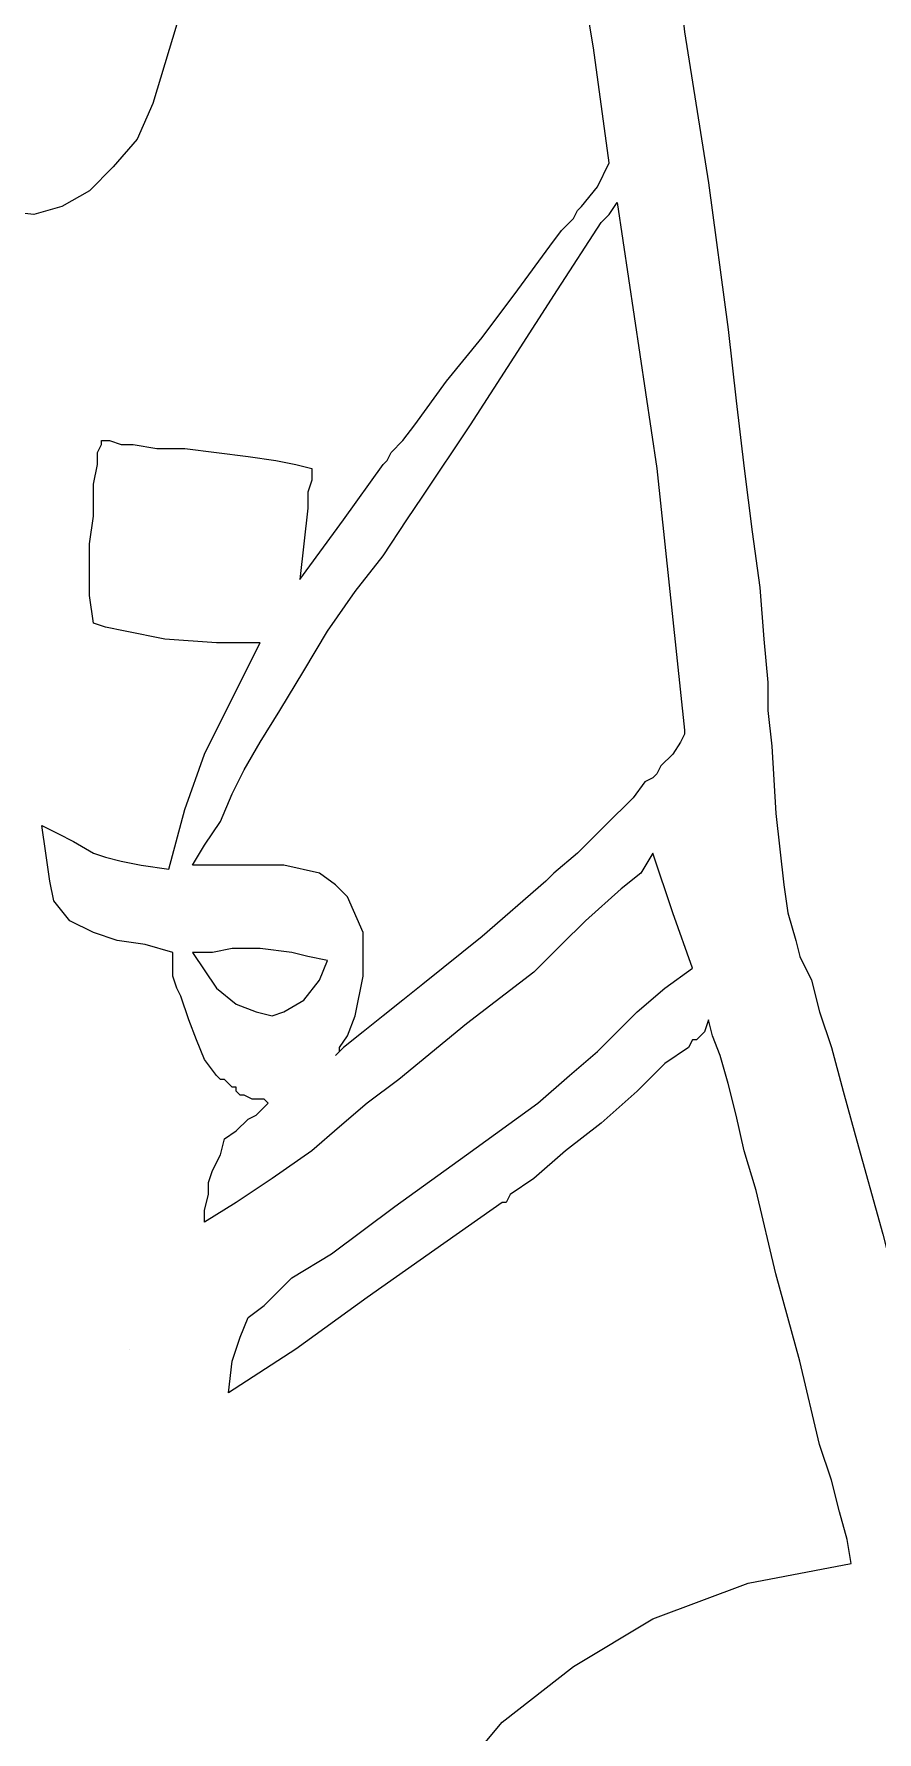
# Model space of a CAD drawing. Header units: centimetres. Extents: x -51 to 51, y -37 to 37.
# Drawn here: x -21.65 to -16.03, y 18.62 to 29.94 of the extents above; entities that cross this region are included whole.
import ezdxf

# ---------------------------------------------------------------- set-up
doc = ezdxf.new("R2010")
doc.units = ezdxf.units.CM
doc.header["$MEASUREMENT"] = 0
doc.layers.add('Layer 1', color=7, linetype='Continuous')

msp = doc.modelspace()

# ---------------------------------------------------------------- linework, layer by layer
at = {"layer": 'Layer 1', "lineweight": 9}
for points, knots in [([(-17.68568, 32.35833), (-17.68568, 32.35833), (-17.63281, 32.04109), (-17.63281, 32.04109), (-17.63281, 32.04109), (-17.63281, 32.04109), (-17.57994, 31.69742), (-17.57994, 31.69742), (-17.57994, 31.69742), (-17.57994, 31.69742), (-17.50063, 31.30087), (-17.50063, 31.30087), (-17.50063, 31.30087), (-17.50063, 31.30087), (-17.44775, 30.87789), (-17.44775, 30.87789), (-17.44775, 30.87789), (-17.44775, 30.87789), (-17.36844, 30.42847), (-17.36844, 30.42847), (-17.36844, 30.42847), (-17.36844, 30.42847), (-17.31557, 29.95261), (-17.31557, 29.95261), (-17.31557, 29.95261), (-17.31557, 29.95261), (-17.15695, 28.94803), (-17.15695, 28.94803), (-17.15695, 28.94803), (-17.15695, 28.94803), (-17.02477, 27.96988), (-17.02477, 27.96988), (-17.02477, 27.96988), (-17.02477, 27.96988), (-16.9719, 27.49402), (-16.9719, 27.49402), (-16.9719, 27.49402), (-16.9719, 27.49402), (-16.91902, 27.0446), (-16.91902, 27.0446), (-16.91902, 27.0446), (-16.91902, 27.0446), (-16.86615, 26.62161), (-16.86615, 26.62161), (-16.86615, 26.62161), (-16.86615, 26.62161), (-16.81328, 26.2515), (-16.81328, 26.2515), (-16.81328, 26.2515), (-16.81328, 26.2515), (-16.78684, 25.90783), (-16.78684, 25.90783), (-16.78684, 25.90783), (-16.78684, 25.90783), (-16.76041, 25.61703), (-16.76041, 25.61703)], [0, 0, 0, 0, 0.06666667, 0.06666667, 0.06666667, 0.06666667, 0.13333333, 0.13333333, 0.13333333, 0.13333333, 0.2, 0.2, 0.2, 0.2, 0.26666667, 0.26666667, 0.26666667, 0.26666667, 0.33333333, 0.33333333, 0.33333333, 0.33333333, 0.4, 0.4, 0.4, 0.4, 0.46666667, 0.46666667, 0.46666667, 0.46666667, 0.53333333, 0.53333333, 0.53333333, 0.53333333, 0.6, 0.6, 0.6, 0.6, 0.66666667, 0.66666667, 0.66666667, 0.66666667, 0.73333333, 0.73333333, 0.73333333, 0.73333333, 0.8, 0.8, 0.8, 0.8, 0.86666667, 0.86666667, 0.86666667, 0.86666667, 1, 1, 1, 1]), ([(-21.43966, 31.80317), (-21.43966, 31.80317), (-21.22817, 31.69742), (-21.22817, 31.69742), (-21.22817, 31.69742), (-21.22817, 31.69742), (-21.04312, 31.5388), (-21.04312, 31.5388), (-21.04312, 31.5388), (-21.04312, 31.5388), (-20.8845, 31.32731), (-20.8845, 31.32731), (-20.8845, 31.32731), (-20.8845, 31.32731), (-20.77875, 31.11582), (-20.77875, 31.11582), (-20.77875, 31.11582), (-20.77875, 31.11582), (-20.72588, 30.85145), (-20.72588, 30.85145), (-20.72588, 30.85145), (-20.72588, 30.85145), (-20.67301, 30.56065), (-20.67301, 30.56065), (-20.67301, 30.56065), (-20.67301, 30.56065), (-20.67301, 30.29629), (-20.67301, 30.29629), (-20.67301, 30.29629), (-20.67301, 30.29629), (-20.69944, 30.00548), (-20.69944, 30.00548), (-20.69944, 30.00548), (-20.69944, 30.00548), (-20.77875, 29.74112), (-20.77875, 29.74112), (-20.77875, 29.74112), (-20.77875, 29.74112), (-20.85806, 29.47675), (-20.85806, 29.47675), (-20.85806, 29.47675), (-20.85806, 29.47675), (-20.96381, 29.23883), (-20.96381, 29.23883), (-20.96381, 29.23883), (-20.96381, 29.23883), (-21.12243, 29.05377), (-21.12243, 29.05377), (-21.12243, 29.05377), (-21.12243, 29.05377), (-21.28104, 28.89515), (-21.28104, 28.89515), (-21.28104, 28.89515), (-21.28104, 28.89515), (-21.4661, 28.78941), (-21.4661, 28.78941), (-21.4661, 28.78941), (-21.4661, 28.78941), (-21.65116, 28.73653), (-21.65116, 28.73653), (-21.65116, 28.73653), (-21.65116, 28.73653), (-21.88908, 28.76297), (-21.88908, 28.76297)], [0, 0, 0, 0, 0.05882353, 0.05882353, 0.05882353, 0.05882353, 0.11764706, 0.11764706, 0.11764706, 0.11764706, 0.17647059, 0.17647059, 0.17647059, 0.17647059, 0.23529412, 0.23529412, 0.23529412, 0.23529412, 0.29411765, 0.29411765, 0.29411765, 0.29411765, 0.35294118, 0.35294118, 0.35294118, 0.35294118, 0.41176471, 0.41176471, 0.41176471, 0.41176471, 0.47058824, 0.47058824, 0.47058824, 0.47058824, 0.52941176, 0.52941176, 0.52941176, 0.52941176, 0.58823529, 0.58823529, 0.58823529, 0.58823529, 0.64705882, 0.64705882, 0.64705882, 0.64705882, 0.70588235, 0.70588235, 0.70588235, 0.70588235, 0.76470588, 0.76470588, 0.76470588, 0.76470588, 0.82352941, 0.82352941, 0.82352941, 0.82352941, 0.88235294, 0.88235294, 0.88235294, 0.88235294, 1, 1, 1, 1]), ([(-17.81787, 29.08021), (-17.81787, 29.08021), (-17.92361, 29.84687), (-17.92361, 29.84687), (-17.92361, 29.84687), (-17.92361, 29.84687), (-18.05579, 30.63996), (-18.05579, 30.63996)], [0, 0, 0, 0, 0.33333333, 0.33333333, 0.33333333, 0.33333333, 1, 1, 1, 1]), ([(-18.00292, 28.78941), (-18.00292, 28.78941), (-17.89717, 28.92159), (-17.89717, 28.92159), (-17.89717, 28.92159), (-17.89717, 28.92159), (-17.81787, 29.08021), (-17.81787, 29.08021)], [0, 0, 0, 0, 0.33333333, 0.33333333, 0.33333333, 0.33333333, 1, 1, 1, 1]), ([(-19.32474, 27.07103), (-19.32474, 27.07103), (-19.29831, 27.09747), (-19.29831, 27.09747), (-19.29831, 27.09747), (-19.29831, 27.09747), (-19.27187, 27.15034), (-19.27187, 27.15034), (-19.27187, 27.15034), (-19.27187, 27.15034), (-19.19256, 27.22965), (-19.19256, 27.22965), (-19.19256, 27.22965), (-19.19256, 27.22965), (-19.11325, 27.3354), (-19.11325, 27.3354), (-19.11325, 27.3354), (-19.11325, 27.3354), (-18.90176, 27.6262), (-18.90176, 27.6262), (-18.90176, 27.6262), (-18.90176, 27.6262), (-18.66383, 27.917), (-18.66383, 27.917), (-18.66383, 27.917), (-18.66383, 27.917), (-18.4259, 28.23424), (-18.4259, 28.23424), (-18.4259, 28.23424), (-18.4259, 28.23424), (-18.21441, 28.52504), (-18.21441, 28.52504), (-18.21441, 28.52504), (-18.21441, 28.52504), (-18.1351, 28.63079), (-18.1351, 28.63079), (-18.1351, 28.63079), (-18.1351, 28.63079), (-18.05579, 28.7101), (-18.05579, 28.7101), (-18.05579, 28.7101), (-18.05579, 28.7101), (-18.02936, 28.76297), (-18.02936, 28.76297), (-18.02936, 28.76297), (-18.02936, 28.76297), (-18.00292, 28.78941), (-18.00292, 28.78941)], [0, 0, 0, 0, 0.07692308, 0.07692308, 0.07692308, 0.07692308, 0.15384615, 0.15384615, 0.15384615, 0.15384615, 0.23076923, 0.23076923, 0.23076923, 0.23076923, 0.30769231, 0.30769231, 0.30769231, 0.30769231, 0.38461538, 0.38461538, 0.38461538, 0.38461538, 0.46153846, 0.46153846, 0.46153846, 0.46153846, 0.53846154, 0.53846154, 0.53846154, 0.53846154, 0.61538462, 0.61538462, 0.61538462, 0.61538462, 0.69230769, 0.69230769, 0.69230769, 0.69230769, 0.76923077, 0.76923077, 0.76923077, 0.76923077, 0.84615385, 0.84615385, 0.84615385, 0.84615385, 1, 1, 1, 1]), ([(-17.87074, 28.68366), (-17.87074, 28.68366), (-17.81787, 28.73653), (-17.81787, 28.73653), (-17.81787, 28.73653), (-17.81787, 28.73653), (-17.76499, 28.81584), (-17.76499, 28.81584)], [0, 0, 0, 0, 0.33333333, 0.33333333, 0.33333333, 0.33333333, 1, 1, 1, 1]), ([(-17.76499, 28.81584), (-17.76499, 28.81584), (-17.50063, 27.0446), (-17.50063, 27.0446), (-17.50063, 27.0446), (-17.50063, 27.0446), (-17.31557, 25.29979), (-17.31557, 25.29979)], [0, 0, 0, 0, 0.33333333, 0.33333333, 0.33333333, 0.33333333, 1, 1, 1, 1]), ([(-19.06038, 26.85954), (-19.06038, 26.85954), (-18.74314, 27.3354), (-18.74314, 27.3354), (-18.74314, 27.3354), (-18.74314, 27.3354), (-18.45234, 27.78482), (-18.45234, 27.78482), (-18.45234, 27.78482), (-18.45234, 27.78482), (-18.16154, 28.23424), (-18.16154, 28.23424), (-18.16154, 28.23424), (-18.16154, 28.23424), (-17.87074, 28.68366), (-17.87074, 28.68366)], [0, 0, 0, 0, 0.2, 0.2, 0.2, 0.2, 0.4, 0.4, 0.4, 0.4, 0.6, 0.6, 0.6, 0.6, 1, 1, 1, 1]), ([(-21.25461, 26.72736), (-21.25461, 26.72736), (-21.25461, 26.93885), (-21.25461, 26.93885), (-21.25461, 26.93885), (-21.25461, 26.93885), (-21.22817, 27.07103), (-21.22817, 27.07103), (-21.22817, 27.07103), (-21.22817, 27.07103), (-21.22817, 27.15034), (-21.22817, 27.15034), (-21.22817, 27.15034), (-21.22817, 27.15034), (-21.20173, 27.20322), (-21.20173, 27.20322), (-21.20173, 27.20322), (-21.20173, 27.20322), (-21.20173, 27.22965), (-21.20173, 27.22965), (-21.20173, 27.22965), (-21.20173, 27.22965), (-21.14886, 27.22965), (-21.14886, 27.22965), (-21.14886, 27.22965), (-21.14886, 27.22965), (-21.06955, 27.20322), (-21.06955, 27.20322)], [0, 0, 0, 0, 0.125, 0.125, 0.125, 0.125, 0.25, 0.25, 0.25, 0.25, 0.375, 0.375, 0.375, 0.375, 0.5, 0.5, 0.5, 0.5, 0.625, 0.625, 0.625, 0.625, 0.75, 0.75, 0.75, 0.75, 1, 1, 1, 1]), ([(-21.06955, 27.20322), (-21.06955, 27.20322), (-20.99024, 27.20322), (-20.99024, 27.20322), (-20.99024, 27.20322), (-20.99024, 27.20322), (-20.83162, 27.17678), (-20.83162, 27.17678), (-20.83162, 27.17678), (-20.83162, 27.17678), (-20.64657, 27.17678), (-20.64657, 27.17678), (-20.64657, 27.17678), (-20.64657, 27.17678), (-20.43508, 27.15034), (-20.43508, 27.15034), (-20.43508, 27.15034), (-20.43508, 27.15034), (-20.22359, 27.12391), (-20.22359, 27.12391), (-20.22359, 27.12391), (-20.22359, 27.12391), (-20.03853, 27.09747), (-20.03853, 27.09747), (-20.03853, 27.09747), (-20.03853, 27.09747), (-19.90635, 27.07103), (-19.90635, 27.07103), (-19.90635, 27.07103), (-19.90635, 27.07103), (-19.8006, 27.0446), (-19.8006, 27.0446)], [0, 0, 0, 0, 0.11111111, 0.11111111, 0.11111111, 0.11111111, 0.22222222, 0.22222222, 0.22222222, 0.22222222, 0.33333333, 0.33333333, 0.33333333, 0.33333333, 0.44444444, 0.44444444, 0.44444444, 0.44444444, 0.55555556, 0.55555556, 0.55555556, 0.55555556, 0.66666667, 0.66666667, 0.66666667, 0.66666667, 0.77777778, 0.77777778, 0.77777778, 0.77777778, 1, 1, 1, 1]), ([(-19.87991, 26.30438), (-19.87991, 26.30438), (-19.58911, 26.70092), (-19.58911, 26.70092), (-19.58911, 26.70092), (-19.58911, 26.70092), (-19.32474, 27.07103), (-19.32474, 27.07103)], [0, 0, 0, 0, 0.33333333, 0.33333333, 0.33333333, 0.33333333, 1, 1, 1, 1]), ([(-19.8006, 27.0446), (-19.8006, 27.0446), (-19.8006, 27.01816), (-19.8006, 27.01816), (-19.8006, 27.01816), (-19.8006, 27.01816), (-19.8006, 26.96529), (-19.8006, 26.96529), (-19.8006, 26.96529), (-19.8006, 26.96529), (-19.82704, 26.88598), (-19.82704, 26.88598), (-19.82704, 26.88598), (-19.82704, 26.88598), (-19.82704, 26.78023), (-19.82704, 26.78023), (-19.82704, 26.78023), (-19.82704, 26.78023), (-19.85347, 26.54231), (-19.85347, 26.54231), (-19.85347, 26.54231), (-19.85347, 26.54231), (-19.87991, 26.30438), (-19.87991, 26.30438)], [0, 0, 0, 0, 0.14285714, 0.14285714, 0.14285714, 0.14285714, 0.28571429, 0.28571429, 0.28571429, 0.28571429, 0.42857143, 0.42857143, 0.42857143, 0.42857143, 0.57142857, 0.57142857, 0.57142857, 0.57142857, 0.71428571, 0.71428571, 0.71428571, 0.71428571, 1, 1, 1, 1]), ([(-20.25002, 25.03543), (-20.25002, 25.03543), (-20.14428, 25.22048), (-20.14428, 25.22048), (-20.14428, 25.22048), (-20.14428, 25.22048), (-20.01209, 25.43197), (-20.01209, 25.43197), (-20.01209, 25.43197), (-20.01209, 25.43197), (-19.85347, 25.69634), (-19.85347, 25.69634), (-19.85347, 25.69634), (-19.85347, 25.69634), (-19.69486, 25.9607), (-19.69486, 25.9607), (-19.69486, 25.9607), (-19.69486, 25.9607), (-19.5098, 26.22507), (-19.5098, 26.22507), (-19.5098, 26.22507), (-19.5098, 26.22507), (-19.32474, 26.463), (-19.32474, 26.463), (-19.32474, 26.463), (-19.32474, 26.463), (-19.16613, 26.70092), (-19.16613, 26.70092), (-19.16613, 26.70092), (-19.16613, 26.70092), (-19.06038, 26.85954), (-19.06038, 26.85954)], [0, 0, 0, 0, 0.11111111, 0.11111111, 0.11111111, 0.11111111, 0.22222222, 0.22222222, 0.22222222, 0.22222222, 0.33333333, 0.33333333, 0.33333333, 0.33333333, 0.44444444, 0.44444444, 0.44444444, 0.44444444, 0.55555556, 0.55555556, 0.55555556, 0.55555556, 0.66666667, 0.66666667, 0.66666667, 0.66666667, 0.77777778, 0.77777778, 0.77777778, 0.77777778, 1, 1, 1, 1]), ([(-21.25461, 26.01358), (-21.25461, 26.01358), (-21.28104, 26.19863), (-21.28104, 26.19863), (-21.28104, 26.19863), (-21.28104, 26.19863), (-21.28104, 26.35725), (-21.28104, 26.35725), (-21.28104, 26.35725), (-21.28104, 26.35725), (-21.28104, 26.54231), (-21.28104, 26.54231), (-21.28104, 26.54231), (-21.28104, 26.54231), (-21.25461, 26.72736), (-21.25461, 26.72736)], [0, 0, 0, 0, 0.2, 0.2, 0.2, 0.2, 0.4, 0.4, 0.4, 0.4, 0.6, 0.6, 0.6, 0.6, 1, 1, 1, 1]), ([(-20.14428, 25.88139), (-20.14428, 25.88139), (-20.43508, 25.88139), (-20.43508, 25.88139), (-20.43508, 25.88139), (-20.43508, 25.88139), (-20.77875, 25.90783), (-20.77875, 25.90783), (-20.77875, 25.90783), (-20.77875, 25.90783), (-21.04312, 25.9607), (-21.04312, 25.9607), (-21.04312, 25.9607), (-21.04312, 25.9607), (-21.1753, 25.98714), (-21.1753, 25.98714), (-21.1753, 25.98714), (-21.1753, 25.98714), (-21.25461, 26.01358), (-21.25461, 26.01358)], [0, 0, 0, 0, 0.16666667, 0.16666667, 0.16666667, 0.16666667, 0.33333333, 0.33333333, 0.33333333, 0.33333333, 0.5, 0.5, 0.5, 0.5, 0.66666667, 0.66666667, 0.66666667, 0.66666667, 1, 1, 1, 1]), ([(-20.75231, 24.37451), (-20.75231, 24.37451), (-20.64657, 24.77106), (-20.64657, 24.77106), (-20.64657, 24.77106), (-20.64657, 24.77106), (-20.51439, 25.14117), (-20.51439, 25.14117), (-20.51439, 25.14117), (-20.51439, 25.14117), (-20.32933, 25.51128), (-20.32933, 25.51128), (-20.32933, 25.51128), (-20.32933, 25.51128), (-20.14428, 25.88139), (-20.14428, 25.88139)], [0, 0, 0, 0, 0.2, 0.2, 0.2, 0.2, 0.4, 0.4, 0.4, 0.4, 0.6, 0.6, 0.6, 0.6, 1, 1, 1, 1]), ([(-16.76041, 25.61703), (-16.76041, 25.61703), (-16.76041, 25.43197), (-16.76041, 25.43197), (-16.76041, 25.43197), (-16.76041, 25.43197), (-16.73397, 25.19404), (-16.73397, 25.19404), (-16.73397, 25.19404), (-16.73397, 25.19404), (-16.70753, 24.74462), (-16.70753, 24.74462), (-16.70753, 24.74462), (-16.70753, 24.74462), (-16.65466, 24.26877), (-16.65466, 24.26877), (-16.65466, 24.26877), (-16.65466, 24.26877), (-16.62822, 24.08371), (-16.62822, 24.08371), (-16.62822, 24.08371), (-16.62822, 24.08371), (-16.57535, 23.89866), (-16.57535, 23.89866)], [0, 0, 0, 0, 0.14285714, 0.14285714, 0.14285714, 0.14285714, 0.28571429, 0.28571429, 0.28571429, 0.28571429, 0.42857143, 0.42857143, 0.42857143, 0.42857143, 0.57142857, 0.57142857, 0.57142857, 0.57142857, 0.71428571, 0.71428571, 0.71428571, 0.71428571, 1, 1, 1, 1]), ([(-17.31557, 25.29979), (-17.31557, 25.29979), (-17.31557, 25.27335), (-17.31557, 25.27335), (-17.31557, 25.27335), (-17.31557, 25.27335), (-17.34201, 25.22048), (-17.34201, 25.22048), (-17.34201, 25.22048), (-17.34201, 25.22048), (-17.39488, 25.14117), (-17.39488, 25.14117), (-17.39488, 25.14117), (-17.39488, 25.14117), (-17.47419, 25.06186), (-17.47419, 25.06186)], [0, 0, 0, 0, 0.2, 0.2, 0.2, 0.2, 0.4, 0.4, 0.4, 0.4, 0.6, 0.6, 0.6, 0.6, 1, 1, 1, 1]), ([(-20.5937, 24.40095), (-20.5937, 24.40095), (-20.51439, 24.53313), (-20.51439, 24.53313), (-20.51439, 24.53313), (-20.51439, 24.53313), (-20.40864, 24.69175), (-20.40864, 24.69175), (-20.40864, 24.69175), (-20.40864, 24.69175), (-20.32933, 24.87681), (-20.32933, 24.87681), (-20.32933, 24.87681), (-20.32933, 24.87681), (-20.25002, 25.03543), (-20.25002, 25.03543)], [0, 0, 0, 0, 0.2, 0.2, 0.2, 0.2, 0.4, 0.4, 0.4, 0.4, 0.6, 0.6, 0.6, 0.6, 1, 1, 1, 1]), ([(-17.47419, 25.06186), (-17.47419, 25.06186), (-17.50063, 25.00899), (-17.50063, 25.00899), (-17.50063, 25.00899), (-17.50063, 25.00899), (-17.52706, 24.98255), (-17.52706, 24.98255), (-17.52706, 24.98255), (-17.52706, 24.98255), (-17.57994, 24.95612), (-17.57994, 24.95612), (-17.57994, 24.95612), (-17.57994, 24.95612), (-17.65925, 24.85037), (-17.65925, 24.85037)], [0, 0, 0, 0, 0.2, 0.2, 0.2, 0.2, 0.4, 0.4, 0.4, 0.4, 0.6, 0.6, 0.6, 0.6, 1, 1, 1, 1]), ([(-17.65925, 24.85037), (-17.65925, 24.85037), (-17.8443, 24.66531), (-17.8443, 24.66531), (-17.8443, 24.66531), (-17.8443, 24.66531), (-18.02936, 24.48026), (-18.02936, 24.48026), (-18.02936, 24.48026), (-18.02936, 24.48026), (-18.18798, 24.34808), (-18.18798, 24.34808), (-18.18798, 24.34808), (-18.18798, 24.34808), (-18.21441, 24.32164), (-18.21441, 24.32164), (-18.21441, 24.32164), (-18.21441, 24.32164), (-18.24085, 24.2952), (-18.24085, 24.2952)], [0, 0, 0, 0, 0.16666667, 0.16666667, 0.16666667, 0.16666667, 0.33333333, 0.33333333, 0.33333333, 0.33333333, 0.5, 0.5, 0.5, 0.5, 0.66666667, 0.66666667, 0.66666667, 0.66666667, 1, 1, 1, 1]), ([(-21.41323, 24.03084), (-21.41323, 24.03084), (-21.51897, 24.16302), (-21.51897, 24.16302), (-21.51897, 24.16302), (-21.51897, 24.16302), (-21.54541, 24.2952), (-21.54541, 24.2952), (-21.54541, 24.2952), (-21.54541, 24.2952), (-21.57185, 24.48026), (-21.57185, 24.48026), (-21.57185, 24.48026), (-21.57185, 24.48026), (-21.59828, 24.66531), (-21.59828, 24.66531)], [0, 0, 0, 0, 0.2, 0.2, 0.2, 0.2, 0.4, 0.4, 0.4, 0.4, 0.6, 0.6, 0.6, 0.6, 1, 1, 1, 1]), ([(-21.59828, 24.66531), (-21.59828, 24.66531), (-21.49254, 24.61244), (-21.49254, 24.61244), (-21.49254, 24.61244), (-21.49254, 24.61244), (-21.38679, 24.55957), (-21.38679, 24.55957), (-21.38679, 24.55957), (-21.38679, 24.55957), (-21.25461, 24.48026), (-21.25461, 24.48026), (-21.25461, 24.48026), (-21.25461, 24.48026), (-21.1753, 24.45382), (-21.1753, 24.45382), (-21.1753, 24.45382), (-21.1753, 24.45382), (-21.06955, 24.42739), (-21.06955, 24.42739), (-21.06955, 24.42739), (-21.06955, 24.42739), (-20.93737, 24.40095), (-20.93737, 24.40095), (-20.93737, 24.40095), (-20.93737, 24.40095), (-20.75231, 24.37451), (-20.75231, 24.37451)], [0, 0, 0, 0, 0.125, 0.125, 0.125, 0.125, 0.25, 0.25, 0.25, 0.25, 0.375, 0.375, 0.375, 0.375, 0.5, 0.5, 0.5, 0.5, 0.625, 0.625, 0.625, 0.625, 0.75, 0.75, 0.75, 0.75, 1, 1, 1, 1]), ([(-17.52706, 24.48026), (-17.52706, 24.48026), (-17.60637, 24.34808), (-17.60637, 24.34808), (-17.60637, 24.34808), (-17.60637, 24.34808), (-17.73856, 24.24233), (-17.73856, 24.24233), (-17.73856, 24.24233), (-17.73856, 24.24233), (-17.97648, 24.03084), (-17.97648, 24.03084)], [0, 0, 0, 0, 0.25, 0.25, 0.25, 0.25, 0.5, 0.5, 0.5, 0.5, 1, 1, 1, 1]), ([(-17.2627, 23.7136), (-17.2627, 23.7136), (-17.39488, 24.08371), (-17.39488, 24.08371), (-17.39488, 24.08371), (-17.39488, 24.08371), (-17.52706, 24.48026), (-17.52706, 24.48026)], [0, 0, 0, 0, 0.33333333, 0.33333333, 0.33333333, 0.33333333, 1, 1, 1, 1]), ([(-19.56267, 24.18946), (-19.56267, 24.18946), (-19.64198, 24.26877), (-19.64198, 24.26877), (-19.64198, 24.26877), (-19.64198, 24.26877), (-19.74773, 24.34808), (-19.74773, 24.34808), (-19.74773, 24.34808), (-19.74773, 24.34808), (-19.98566, 24.40095), (-19.98566, 24.40095), (-19.98566, 24.40095), (-19.98566, 24.40095), (-20.30289, 24.40095), (-20.30289, 24.40095), (-20.30289, 24.40095), (-20.30289, 24.40095), (-20.5937, 24.40095), (-20.5937, 24.40095)], [0, 0, 0, 0, 0.16666667, 0.16666667, 0.16666667, 0.16666667, 0.33333333, 0.33333333, 0.33333333, 0.33333333, 0.5, 0.5, 0.5, 0.5, 0.66666667, 0.66666667, 0.66666667, 0.66666667, 1, 1, 1, 1]), ([(-18.24085, 24.2952), (-18.24085, 24.2952), (-18.66383, 23.92509), (-18.66383, 23.92509), (-18.66383, 23.92509), (-18.66383, 23.92509), (-19.06038, 23.60786), (-19.06038, 23.60786)], [0, 0, 0, 0, 0.33333333, 0.33333333, 0.33333333, 0.33333333, 1, 1, 1, 1]), ([(-19.61555, 23.18487), (-19.61555, 23.18487), (-19.56267, 23.26418), (-19.56267, 23.26418), (-19.56267, 23.26418), (-19.56267, 23.26418), (-19.5098, 23.39636), (-19.5098, 23.39636), (-19.5098, 23.39636), (-19.5098, 23.39636), (-19.45693, 23.66073), (-19.45693, 23.66073), (-19.45693, 23.66073), (-19.45693, 23.66073), (-19.45693, 23.95153), (-19.45693, 23.95153), (-19.45693, 23.95153), (-19.45693, 23.95153), (-19.56267, 24.18946), (-19.56267, 24.18946)], [0, 0, 0, 0, 0.16666667, 0.16666667, 0.16666667, 0.16666667, 0.33333333, 0.33333333, 0.33333333, 0.33333333, 0.5, 0.5, 0.5, 0.5, 0.66666667, 0.66666667, 0.66666667, 0.66666667, 1, 1, 1, 1]), ([(-20.72588, 23.81935), (-20.72588, 23.81935), (-20.91093, 23.87222), (-20.91093, 23.87222), (-20.91093, 23.87222), (-20.91093, 23.87222), (-21.09599, 23.89866), (-21.09599, 23.89866), (-21.09599, 23.89866), (-21.09599, 23.89866), (-21.25461, 23.95153), (-21.25461, 23.95153), (-21.25461, 23.95153), (-21.25461, 23.95153), (-21.41323, 24.03084), (-21.41323, 24.03084)], [0, 0, 0, 0, 0.2, 0.2, 0.2, 0.2, 0.4, 0.4, 0.4, 0.4, 0.6, 0.6, 0.6, 0.6, 1, 1, 1, 1]), ([(-17.97648, 24.03084), (-17.97648, 24.03084), (-18.1351, 23.87222), (-18.1351, 23.87222), (-18.1351, 23.87222), (-18.1351, 23.87222), (-18.32016, 23.68717), (-18.32016, 23.68717), (-18.32016, 23.68717), (-18.32016, 23.68717), (-18.76958, 23.34349), (-18.76958, 23.34349), (-18.76958, 23.34349), (-18.76958, 23.34349), (-19.219, 22.97338), (-19.219, 22.97338), (-19.219, 22.97338), (-19.219, 22.97338), (-19.43049, 22.81476), (-19.43049, 22.81476), (-19.43049, 22.81476), (-19.43049, 22.81476), (-19.61555, 22.65614), (-19.61555, 22.65614)], [0, 0, 0, 0, 0.14285714, 0.14285714, 0.14285714, 0.14285714, 0.28571429, 0.28571429, 0.28571429, 0.28571429, 0.42857143, 0.42857143, 0.42857143, 0.42857143, 0.57142857, 0.57142857, 0.57142857, 0.57142857, 0.71428571, 0.71428571, 0.71428571, 0.71428571, 1, 1, 1, 1]), ([(-16.57535, 23.89866), (-16.57535, 23.89866), (-16.54891, 23.79291), (-16.54891, 23.79291), (-16.54891, 23.79291), (-16.54891, 23.79291), (-16.4696, 23.63429), (-16.4696, 23.63429), (-16.4696, 23.63429), (-16.4696, 23.63429), (-16.41673, 23.4228), (-16.41673, 23.4228), (-16.41673, 23.4228), (-16.41673, 23.4228), (-16.33742, 23.18487), (-16.33742, 23.18487), (-16.33742, 23.18487), (-16.33742, 23.18487), (-16.25811, 22.89407), (-16.25811, 22.89407), (-16.25811, 22.89407), (-16.25811, 22.89407), (-16.1788, 22.60327), (-16.1788, 22.60327), (-16.1788, 22.60327), (-16.1788, 22.60327), (-15.99375, 21.94236), (-15.99375, 21.94236), (-15.99375, 21.94236), (-15.99375, 21.94236), (-15.83513, 21.30788), (-15.83513, 21.30788), (-15.83513, 21.30788), (-15.83513, 21.30788), (-15.75582, 20.99064), (-15.75582, 20.99064), (-15.75582, 20.99064), (-15.75582, 20.99064), (-15.70295, 20.69984), (-15.70295, 20.69984), (-15.70295, 20.69984), (-15.70295, 20.69984), (-15.65007, 20.46191), (-15.65007, 20.46191), (-15.65007, 20.46191), (-15.65007, 20.46191), (-15.65007, 20.25042), (-15.65007, 20.25042), (-15.65007, 20.25042), (-15.65007, 20.25042), (-15.62364, 20.06537), (-15.62364, 20.06537), (-15.62364, 20.06537), (-15.62364, 20.06537), (-15.65007, 19.95962), (-15.65007, 19.95962)], [0, 0, 0, 0, 0.06666667, 0.06666667, 0.06666667, 0.06666667, 0.13333333, 0.13333333, 0.13333333, 0.13333333, 0.2, 0.2, 0.2, 0.2, 0.26666667, 0.26666667, 0.26666667, 0.26666667, 0.33333333, 0.33333333, 0.33333333, 0.33333333, 0.4, 0.4, 0.4, 0.4, 0.46666667, 0.46666667, 0.46666667, 0.46666667, 0.53333333, 0.53333333, 0.53333333, 0.53333333, 0.6, 0.6, 0.6, 0.6, 0.66666667, 0.66666667, 0.66666667, 0.66666667, 0.73333333, 0.73333333, 0.73333333, 0.73333333, 0.8, 0.8, 0.8, 0.8, 0.86666667, 0.86666667, 0.86666667, 0.86666667, 1, 1, 1, 1]), ([(-19.69486, 23.76647), (-19.69486, 23.76647), (-19.82704, 23.79291), (-19.82704, 23.79291), (-19.82704, 23.79291), (-19.82704, 23.79291), (-19.93278, 23.81935), (-19.93278, 23.81935), (-19.93278, 23.81935), (-19.93278, 23.81935), (-20.14428, 23.84578), (-20.14428, 23.84578), (-20.14428, 23.84578), (-20.14428, 23.84578), (-20.32933, 23.84578), (-20.32933, 23.84578), (-20.32933, 23.84578), (-20.32933, 23.84578), (-20.46151, 23.81935), (-20.46151, 23.81935), (-20.46151, 23.81935), (-20.46151, 23.81935), (-20.5937, 23.81935), (-20.5937, 23.81935)], [0, 0, 0, 0, 0.14285714, 0.14285714, 0.14285714, 0.14285714, 0.28571429, 0.28571429, 0.28571429, 0.28571429, 0.42857143, 0.42857143, 0.42857143, 0.42857143, 0.57142857, 0.57142857, 0.57142857, 0.57142857, 0.71428571, 0.71428571, 0.71428571, 0.71428571, 1, 1, 1, 1]), ([(-20.5937, 23.81935), (-20.5937, 23.81935), (-20.43508, 23.58142), (-20.43508, 23.58142), (-20.43508, 23.58142), (-20.43508, 23.58142), (-20.30289, 23.47567), (-20.30289, 23.47567), (-20.30289, 23.47567), (-20.30289, 23.47567), (-20.17071, 23.4228), (-20.17071, 23.4228)], [0, 0, 0, 0, 0.25, 0.25, 0.25, 0.25, 0.5, 0.5, 0.5, 0.5, 1, 1, 1, 1]), ([(-20.17071, 23.4228), (-20.17071, 23.4228), (-20.06497, 23.39636), (-20.06497, 23.39636), (-20.06497, 23.39636), (-20.06497, 23.39636), (-19.98566, 23.4228), (-19.98566, 23.4228), (-19.98566, 23.4228), (-19.98566, 23.4228), (-19.85347, 23.50211), (-19.85347, 23.50211), (-19.85347, 23.50211), (-19.85347, 23.50211), (-19.74773, 23.63429), (-19.74773, 23.63429), (-19.74773, 23.63429), (-19.74773, 23.63429), (-19.69486, 23.76647), (-19.69486, 23.76647)], [0, 0, 0, 0, 0.16666667, 0.16666667, 0.16666667, 0.16666667, 0.33333333, 0.33333333, 0.33333333, 0.33333333, 0.5, 0.5, 0.5, 0.5, 0.66666667, 0.66666667, 0.66666667, 0.66666667, 1, 1, 1, 1]), ([(-20.67301, 23.52855), (-20.67301, 23.52855), (-20.69944, 23.58142), (-20.69944, 23.58142), (-20.69944, 23.58142), (-20.69944, 23.58142), (-20.72588, 23.66073), (-20.72588, 23.66073)], [0, 0, 0, 0, 0.33333333, 0.33333333, 0.33333333, 0.33333333, 1, 1, 1, 1]), ([(-17.89717, 23.15844), (-17.89717, 23.15844), (-17.79143, 23.26418), (-17.79143, 23.26418), (-17.79143, 23.26418), (-17.79143, 23.26418), (-17.63281, 23.4228), (-17.63281, 23.4228), (-17.63281, 23.4228), (-17.63281, 23.4228), (-17.44775, 23.58142), (-17.44775, 23.58142), (-17.44775, 23.58142), (-17.44775, 23.58142), (-17.2627, 23.7136), (-17.2627, 23.7136)], [0, 0, 0, 0, 0.2, 0.2, 0.2, 0.2, 0.4, 0.4, 0.4, 0.4, 0.6, 0.6, 0.6, 0.6, 1, 1, 1, 1]), ([(-19.06038, 23.60786), (-19.06038, 23.60786), (-19.19256, 23.50211), (-19.19256, 23.50211), (-19.19256, 23.50211), (-19.19256, 23.50211), (-19.32474, 23.39636), (-19.32474, 23.39636)], [0, 0, 0, 0, 0.33333333, 0.33333333, 0.33333333, 0.33333333, 1, 1, 1, 1]), ([(-20.56726, 23.23774), (-20.56726, 23.23774), (-20.62013, 23.36993), (-20.62013, 23.36993), (-20.62013, 23.36993), (-20.62013, 23.36993), (-20.67301, 23.52855), (-20.67301, 23.52855)], [0, 0, 0, 0, 0.33333333, 0.33333333, 0.33333333, 0.33333333, 1, 1, 1, 1]), ([(-19.32474, 23.39636), (-19.32474, 23.39636), (-19.45693, 23.29062), (-19.45693, 23.29062), (-19.45693, 23.29062), (-19.45693, 23.29062), (-19.58911, 23.18487), (-19.58911, 23.18487)], [0, 0, 0, 0, 0.33333333, 0.33333333, 0.33333333, 0.33333333, 1, 1, 1, 1]), ([(-17.15695, 23.36993), (-17.15695, 23.36993), (-17.18339, 23.29062), (-17.18339, 23.29062), (-17.18339, 23.29062), (-17.18339, 23.29062), (-17.23626, 23.23774), (-17.23626, 23.23774)], [0, 0, 0, 0, 0.33333333, 0.33333333, 0.33333333, 0.33333333, 1, 1, 1, 1]), ([(-16.20524, 19.74813), (-16.20524, 19.74813), (-16.23168, 19.90675), (-16.23168, 19.90675), (-16.23168, 19.90675), (-16.23168, 19.90675), (-16.28455, 20.0918), (-16.28455, 20.0918), (-16.28455, 20.0918), (-16.28455, 20.0918), (-16.33742, 20.3033), (-16.33742, 20.3033), (-16.33742, 20.3033), (-16.33742, 20.3033), (-16.41673, 20.54122), (-16.41673, 20.54122), (-16.41673, 20.54122), (-16.41673, 20.54122), (-16.54891, 21.09639), (-16.54891, 21.09639), (-16.54891, 21.09639), (-16.54891, 21.09639), (-16.70753, 21.67799), (-16.70753, 21.67799), (-16.70753, 21.67799), (-16.70753, 21.67799), (-16.83972, 22.23316), (-16.83972, 22.23316), (-16.83972, 22.23316), (-16.83972, 22.23316), (-16.91902, 22.49752), (-16.91902, 22.49752), (-16.91902, 22.49752), (-16.91902, 22.49752), (-16.9719, 22.73545), (-16.9719, 22.73545), (-16.9719, 22.73545), (-16.9719, 22.73545), (-17.02477, 22.94694), (-17.02477, 22.94694), (-17.02477, 22.94694), (-17.02477, 22.94694), (-17.07764, 23.132), (-17.07764, 23.132), (-17.07764, 23.132), (-17.07764, 23.132), (-17.13052, 23.26418), (-17.13052, 23.26418), (-17.13052, 23.26418), (-17.13052, 23.26418), (-17.15695, 23.36993), (-17.15695, 23.36993)], [0, 0, 0, 0, 0.07142857, 0.07142857, 0.07142857, 0.07142857, 0.14285714, 0.14285714, 0.14285714, 0.14285714, 0.21428571, 0.21428571, 0.21428571, 0.21428571, 0.28571429, 0.28571429, 0.28571429, 0.28571429, 0.35714286, 0.35714286, 0.35714286, 0.35714286, 0.42857143, 0.42857143, 0.42857143, 0.42857143, 0.5, 0.5, 0.5, 0.5, 0.57142857, 0.57142857, 0.57142857, 0.57142857, 0.64285714, 0.64285714, 0.64285714, 0.64285714, 0.71428571, 0.71428571, 0.71428571, 0.71428571, 0.78571429, 0.78571429, 0.78571429, 0.78571429, 0.85714286, 0.85714286, 0.85714286, 0.85714286, 1, 1, 1, 1]), ([(-20.43508, 22.99982), (-20.43508, 22.99982), (-20.51439, 23.10556), (-20.51439, 23.10556), (-20.51439, 23.10556), (-20.51439, 23.10556), (-20.56726, 23.23774), (-20.56726, 23.23774)], [0, 0, 0, 0, 0.33333333, 0.33333333, 0.33333333, 0.33333333, 1, 1, 1, 1]), ([(-17.23626, 23.23774), (-17.23626, 23.23774), (-17.2627, 23.23774), (-17.2627, 23.23774), (-17.2627, 23.23774), (-17.2627, 23.23774), (-17.28914, 23.18487), (-17.28914, 23.18487), (-17.28914, 23.18487), (-17.28914, 23.18487), (-17.44775, 23.07913), (-17.44775, 23.07913), (-17.44775, 23.07913), (-17.44775, 23.07913), (-17.63281, 22.89407), (-17.63281, 22.89407), (-17.63281, 22.89407), (-17.63281, 22.89407), (-17.87074, 22.68258), (-17.87074, 22.68258), (-17.87074, 22.68258), (-17.87074, 22.68258), (-18.10867, 22.49752), (-18.10867, 22.49752), (-18.10867, 22.49752), (-18.10867, 22.49752), (-18.32016, 22.31247), (-18.32016, 22.31247), (-18.32016, 22.31247), (-18.32016, 22.31247), (-18.47878, 22.20672), (-18.47878, 22.20672), (-18.47878, 22.20672), (-18.47878, 22.20672), (-18.50521, 22.15385), (-18.50521, 22.15385), (-18.50521, 22.15385), (-18.50521, 22.15385), (-18.53165, 22.15385), (-18.53165, 22.15385)], [0, 0, 0, 0, 0.09090909, 0.09090909, 0.09090909, 0.09090909, 0.18181818, 0.18181818, 0.18181818, 0.18181818, 0.27272727, 0.27272727, 0.27272727, 0.27272727, 0.36363636, 0.36363636, 0.36363636, 0.36363636, 0.45454545, 0.45454545, 0.45454545, 0.45454545, 0.54545455, 0.54545455, 0.54545455, 0.54545455, 0.63636364, 0.63636364, 0.63636364, 0.63636364, 0.72727273, 0.72727273, 0.72727273, 0.72727273, 0.81818182, 0.81818182, 0.81818182, 0.81818182, 1, 1, 1, 1]), ([(-19.66842, 21.81017), (-19.66842, 21.81017), (-19.24544, 22.12741), (-19.24544, 22.12741), (-19.24544, 22.12741), (-19.24544, 22.12741), (-18.76958, 22.47109), (-18.76958, 22.47109), (-18.76958, 22.47109), (-18.76958, 22.47109), (-18.29372, 22.81476), (-18.29372, 22.81476), (-18.29372, 22.81476), (-18.29372, 22.81476), (-18.08223, 22.99982), (-18.08223, 22.99982), (-18.08223, 22.99982), (-18.08223, 22.99982), (-17.89717, 23.15844), (-17.89717, 23.15844)], [0, 0, 0, 0, 0.16666667, 0.16666667, 0.16666667, 0.16666667, 0.33333333, 0.33333333, 0.33333333, 0.33333333, 0.5, 0.5, 0.5, 0.5, 0.66666667, 0.66666667, 0.66666667, 0.66666667, 1, 1, 1, 1]), ([(-19.64198, 23.132), (-19.64198, 23.132), (-19.61555, 23.15844), (-19.61555, 23.15844), (-19.61555, 23.15844), (-19.61555, 23.15844), (-19.61555, 23.18487), (-19.61555, 23.18487)], [0, 0, 0, 0, 0.33333333, 0.33333333, 0.33333333, 0.33333333, 1, 1, 1, 1]), ([(-19.58911, 23.18487), (-19.58911, 23.18487), (-19.61555, 23.15844), (-19.61555, 23.15844), (-19.61555, 23.15844), (-19.61555, 23.15844), (-19.64198, 23.132), (-19.64198, 23.132)], [0, 0, 0, 0, 0.33333333, 0.33333333, 0.33333333, 0.33333333, 1, 1, 1, 1]), ([(-20.3822, 22.97338), (-20.3822, 22.97338), (-20.40864, 22.97338), (-20.40864, 22.97338), (-20.40864, 22.97338), (-20.40864, 22.97338), (-20.43508, 22.99982), (-20.43508, 22.99982)], [0, 0, 0, 0, 0.33333333, 0.33333333, 0.33333333, 0.33333333, 1, 1, 1, 1]), ([(-20.32933, 22.92051), (-20.32933, 22.92051), (-20.35577, 22.94694), (-20.35577, 22.94694), (-20.35577, 22.94694), (-20.35577, 22.94694), (-20.3822, 22.97338), (-20.3822, 22.97338)], [0, 0, 0, 0, 0.33333333, 0.33333333, 0.33333333, 0.33333333, 1, 1, 1, 1]), ([(-20.30289, 22.89407), (-20.30289, 22.89407), (-20.30289, 22.92051), (-20.30289, 22.92051), (-20.30289, 22.92051), (-20.30289, 22.92051), (-20.32933, 22.92051), (-20.32933, 22.92051)], [0, 0, 0, 0, 0.33333333, 0.33333333, 0.33333333, 0.33333333, 1, 1, 1, 1]), ([(-20.25002, 22.86763), (-20.25002, 22.86763), (-20.27646, 22.86763), (-20.27646, 22.86763), (-20.27646, 22.86763), (-20.27646, 22.86763), (-20.30289, 22.89407), (-20.30289, 22.89407)], [0, 0, 0, 0, 0.33333333, 0.33333333, 0.33333333, 0.33333333, 1, 1, 1, 1]), ([(-20.17071, 22.8412), (-20.17071, 22.8412), (-20.19715, 22.8412), (-20.19715, 22.8412), (-20.19715, 22.8412), (-20.19715, 22.8412), (-20.25002, 22.86763), (-20.25002, 22.86763)], [0, 0, 0, 0, 0.33333333, 0.33333333, 0.33333333, 0.33333333, 1, 1, 1, 1]), ([(-20.22359, 22.70902), (-20.22359, 22.70902), (-20.17071, 22.73545), (-20.17071, 22.73545), (-20.17071, 22.73545), (-20.17071, 22.73545), (-20.11784, 22.78832), (-20.11784, 22.78832)], [0, 0, 0, 0, 0.33333333, 0.33333333, 0.33333333, 0.33333333, 1, 1, 1, 1]), ([(-20.11784, 22.8412), (-20.11784, 22.8412), (-20.14428, 22.8412), (-20.14428, 22.8412), (-20.14428, 22.8412), (-20.14428, 22.8412), (-20.17071, 22.8412), (-20.17071, 22.8412)], [0, 0, 0, 0, 0.33333333, 0.33333333, 0.33333333, 0.33333333, 1, 1, 1, 1]), ([(-20.11784, 22.78832), (-20.11784, 22.78832), (-20.0914, 22.81476), (-20.0914, 22.81476), (-20.0914, 22.81476), (-20.0914, 22.81476), (-20.11784, 22.8412), (-20.11784, 22.8412)], [0, 0, 0, 0, 0.33333333, 0.33333333, 0.33333333, 0.33333333, 1, 1, 1, 1]), ([(-19.61555, 22.65614), (-19.61555, 22.65614), (-19.8006, 22.49752), (-19.8006, 22.49752), (-19.8006, 22.49752), (-19.8006, 22.49752), (-20.06497, 22.31247), (-20.06497, 22.31247), (-20.06497, 22.31247), (-20.06497, 22.31247), (-20.30289, 22.15385), (-20.30289, 22.15385), (-20.30289, 22.15385), (-20.30289, 22.15385), (-20.51439, 22.02167), (-20.51439, 22.02167)], [0, 0, 0, 0, 0.2, 0.2, 0.2, 0.2, 0.4, 0.4, 0.4, 0.4, 0.6, 0.6, 0.6, 0.6, 1, 1, 1, 1]), ([(-20.3822, 22.57683), (-20.3822, 22.57683), (-20.30289, 22.62971), (-20.30289, 22.62971), (-20.30289, 22.62971), (-20.30289, 22.62971), (-20.22359, 22.70902), (-20.22359, 22.70902)], [0, 0, 0, 0, 0.33333333, 0.33333333, 0.33333333, 0.33333333, 1, 1, 1, 1]), ([(-20.46151, 22.36534), (-20.46151, 22.36534), (-20.40864, 22.47109), (-20.40864, 22.47109), (-20.40864, 22.47109), (-20.40864, 22.47109), (-20.3822, 22.57683), (-20.3822, 22.57683)], [0, 0, 0, 0, 0.33333333, 0.33333333, 0.33333333, 0.33333333, 1, 1, 1, 1]), ([(-20.48795, 22.20672), (-20.48795, 22.20672), (-20.48795, 22.28603), (-20.48795, 22.28603), (-20.48795, 22.28603), (-20.48795, 22.28603), (-20.46151, 22.36534), (-20.46151, 22.36534)], [0, 0, 0, 0, 0.33333333, 0.33333333, 0.33333333, 0.33333333, 1, 1, 1, 1]), ([(-20.51439, 22.02167), (-20.51439, 22.02167), (-20.51439, 22.10098), (-20.51439, 22.10098), (-20.51439, 22.10098), (-20.51439, 22.10098), (-20.48795, 22.20672), (-20.48795, 22.20672)], [0, 0, 0, 0, 0.33333333, 0.33333333, 0.33333333, 0.33333333, 1, 1, 1, 1]), ([(-18.53165, 22.15385), (-18.53165, 22.15385), (-18.98107, 21.83661), (-18.98107, 21.83661), (-18.98107, 21.83661), (-18.98107, 21.83661), (-19.43049, 21.51937), (-19.43049, 21.51937), (-19.43049, 21.51937), (-19.43049, 21.51937), (-19.90635, 21.1757), (-19.90635, 21.1757), (-19.90635, 21.1757), (-19.90635, 21.1757), (-20.35577, 20.8849), (-20.35577, 20.8849)], [0, 0, 0, 0, 0.2, 0.2, 0.2, 0.2, 0.4, 0.4, 0.4, 0.4, 0.6, 0.6, 0.6, 0.6, 1, 1, 1, 1]), ([(-20.35577, 20.8849), (-20.35577, 20.8849), (-20.32933, 21.09639), (-20.32933, 21.09639), (-20.32933, 21.09639), (-20.32933, 21.09639), (-20.27646, 21.25501), (-20.27646, 21.25501), (-20.27646, 21.25501), (-20.27646, 21.25501), (-20.22359, 21.38719), (-20.22359, 21.38719), (-20.22359, 21.38719), (-20.22359, 21.38719), (-20.11784, 21.4665), (-20.11784, 21.4665), (-20.11784, 21.4665), (-20.11784, 21.4665), (-19.93278, 21.65156), (-19.93278, 21.65156), (-19.93278, 21.65156), (-19.93278, 21.65156), (-19.66842, 21.81017), (-19.66842, 21.81017)], [0, 0, 0, 0, 0.14285714, 0.14285714, 0.14285714, 0.14285714, 0.28571429, 0.28571429, 0.28571429, 0.28571429, 0.42857143, 0.42857143, 0.42857143, 0.42857143, 0.57142857, 0.57142857, 0.57142857, 0.57142857, 0.71428571, 0.71428571, 0.71428571, 0.71428571, 1, 1, 1, 1]), ([(-19.58911, 16.36426), (-19.58911, 16.36426), (-19.45693, 17.05161), (-19.45693, 17.05161), (-19.45693, 17.05161), (-19.45693, 17.05161), (-19.24544, 17.65965), (-19.24544, 17.65965), (-19.24544, 17.65965), (-19.24544, 17.65965), (-18.9282, 18.21481), (-18.9282, 18.21481), (-18.9282, 18.21481), (-18.9282, 18.21481), (-18.53165, 18.69067), (-18.53165, 18.69067), (-18.53165, 18.69067), (-18.53165, 18.69067), (-18.05579, 19.06078), (-18.05579, 19.06078), (-18.05579, 19.06078), (-18.05579, 19.06078), (-17.52706, 19.37802), (-17.52706, 19.37802), (-17.52706, 19.37802), (-17.52706, 19.37802), (-16.89259, 19.61595), (-16.89259, 19.61595), (-16.89259, 19.61595), (-16.89259, 19.61595), (-16.20524, 19.74813), (-16.20524, 19.74813)], [0, 0, 0, 0, 0.11111111, 0.11111111, 0.11111111, 0.11111111, 0.22222222, 0.22222222, 0.22222222, 0.22222222, 0.33333333, 0.33333333, 0.33333333, 0.33333333, 0.44444444, 0.44444444, 0.44444444, 0.44444444, 0.55555556, 0.55555556, 0.55555556, 0.55555556, 0.66666667, 0.66666667, 0.66666667, 0.66666667, 0.77777778, 0.77777778, 0.77777778, 0.77777778, 1, 1, 1, 1])]:
    msp.add_open_spline(points, degree=3, knots=knots, dxfattribs=at)
for points in [[(-20.72588, 23.66073), (-20.72588, 23.66073), (-20.72588, 23.81935), (-20.72588, 23.81935)], [(-20.11784, 22.8412), (-20.11784, 22.8412), (-20.11784, 22.8412), (-20.11784, 22.8412)], [(-21.01668, 21.1757), (-21.01668, 21.1757), (-21.01668, 21.1757), (-21.01668, 21.1757)]]:
    msp.add_open_spline(points, degree=3, dxfattribs=at)

doc.saveas('drawing.dxf')
